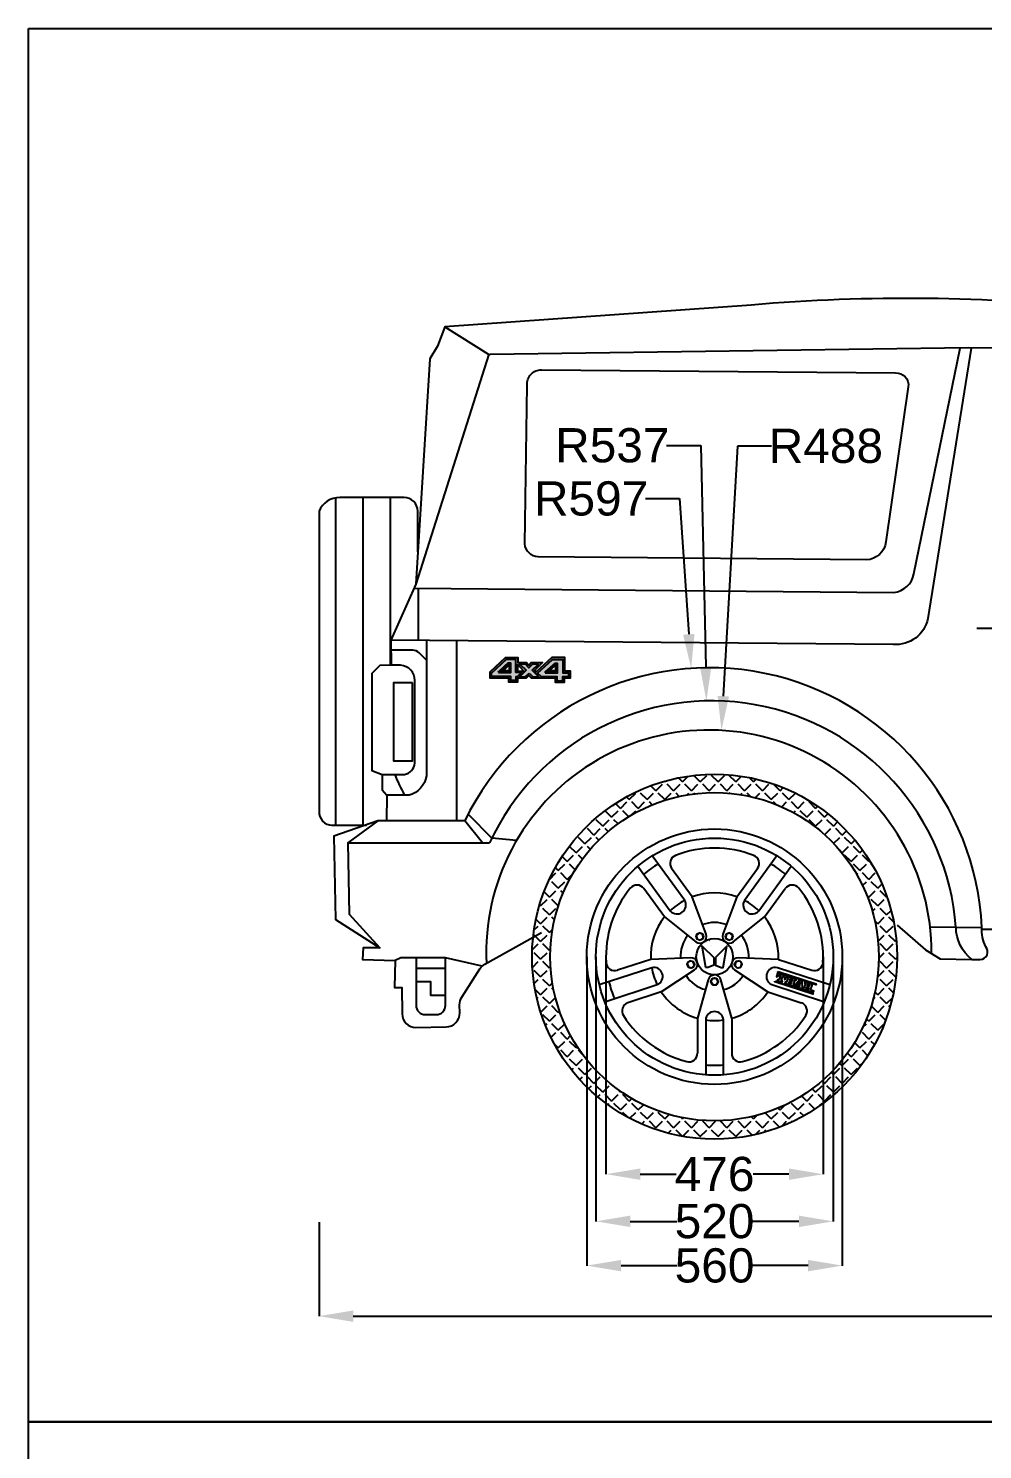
# Model space of a CAD drawing. Header units: millimetres. Extents: x 95227 to 123007, y 41076 to 56298.
# Drawn here: x 95227 to 97319, y 52792 to 55908 of the extents above; entities that cross this region are included whole.
import ezdxf

# ---------------------------------------------------------------- set-up
doc = ezdxf.new("R2010")
doc.units = ezdxf.units.MM
doc.header["$MEASUREMENT"] = 0
doc.layers.add('Dimensions', color=9, linetype='Continuous')
doc.layers.add('Zig Zag', color=7, linetype='ZIGZAG')
doc.styles.get("Standard").update_dxf_attribs({"font": 'arial.ttf'})
doc.linetypes.add('ZIGZAG', pattern='A,0.0001,-0.2,[131,ltypeshp.shx,S=0.2,R=0,X=-0.2,Y=0],-0.4,[131,ltypeshp.shx,S=0.2,R=180,X=0.2,Y=0],-0.2', length=0.8001)
doc.dimstyles.get("Standard").update_dxf_attribs({"dimtxt": 75, "dimasz": 75, "dimexe": 0.18, "dimexo": 0.0625, "dimgap": 0.09, "dimtad": 0, "dimtih": 1, "dimtoh": 1, "dimdec": 0, "dimzin": 0, "dimdsep": 46, "dimtxsty": 'Standard', "dimcen": 0.09, "dimadec": 0, "dimazin": 0, "dimtfac": 1, "dimtdec": 0, "dimtofl": 0, "dimtmove": 0, "dimatfit": 3, "dimfxl": 1, "dimtolj": 1, "dimtzin": 0, "dimarcsym": 0})

# ---------------------------------------------------------------- blocks, each defined once
blk = doc.blocks.new('*U3')
blk.add_circle((0, -3.3), 8)
blk.add_arc((0, -3.3), 14.6, 16.3739, 164.0888)
blk = doc.blocks.new('*U4')
at = {"color": 0, "linetype": 'ByBlock', "lineweight": -2, "transparency": 16777216}
for p, rotation in [((86446.1, 54757.7), 215.9999999999999), ((86506.5, 54757.7), 144), ((86427.5, 54700.3), 287.9999999999999), ((86525.1, 54700.3), 72)]:
    blk.add_blockref('*U3', p, dxfattribs=dict(at, rotation=rotation))
blk.add_blockref('*U3', (86476.3, 54664.8), dxfattribs=at)
blk = doc.blocks.new('*U5')
blk.add_lwpolyline([(8, 0), (4, 6.9), (-4, 6.9), (-8, 0), (-4, -6.9), (4, -6.9)], close=True)
blk = doc.blocks.new('*U6')
at = {"color": 0, "linetype": 'ByBlock', "lineweight": -2, "transparency": 16777216}
for p, rotation in [((86444.2, 54760.4), 215.9999999999999), ((86508.4, 54760.4), 144), ((86424.3, 54699.3), 287.9999999999999), ((86528.2, 54699.3), 71.99999999999996)]:
    blk.add_blockref('*U5', p, dxfattribs=dict(at, rotation=rotation))
blk.add_blockref('*U5', (86476.3, 54661.5), dxfattribs=at)
blk = doc.blocks.new('Thar Text')
h = blk.add_hatch(color=1)
h.dxf.hatch_style = 1
h.paths.add_polyline_path([(46.7, -3), (-34.6, 23.4), (-35.1, 21.7), (46.1, -4.7)])
h.paths.add_polyline_path([(-15.4, 11.2, -0.382894), (-13.9, 8.7), (-16.4, 1.4, -0.23712), (-17.9, 0.6), (-19.2, 0.6, 0.31703), (-19.4, 0.4), (-20, -1.3), (-10.7, -4.4), (-10.2, -2.9, 0.242247), (-10.7, -1.1, -0.339913), (-11, -0.2), (-10.4, 1.6, -0.265073), (-10.3, 1.7, -0.273396), (-5.9, 0.3, -0.277258), (-5.9, 0.1), (-6.5, -1.5, -0.294154), (-7.4, -2.3, 0.288317), (-8.7, -3.4), (-9.2, -4.9), (5.4, -9.6), (6, -7.6, -0.393076), (4.7, -5.4), (4.8, -5.1, -0.353837), (6, -4.5), (10.8, -6, -0.376101), (11.5, -7.4, -0.347638), (10.2, -8.3), (9, -8.3), (8.3, -10.5), (27.2, -16.6), (28, -13.9), (26.4, -13.4, -0.348559), (26, -12.8), (26.7, -10.7, -0.381602), (27.7, -10), (29.6, -10.6, -0.406679), (30.5, -12.6), (29.5, -15.8, 0.400639), (30.6, -17.9), (40.6, -21.1), (41.6, -18.3), (36.1, -16.5, -0.333412), (35.2, -15), (35.7, -13.1, 0.344418), (35.1, -11.1, 0.196792), (37.3, -9.2), (38.4, -6.2, 0.356185), (36.6, -3.6), (32, -2.1), (31.3, -4.1, 0.250677), (32, -5.5, -0.521072), (31.7, -7.7, -0.179004), (30.2, -7.8), (28.3, -7.1, -0.34931), (27.9, -6.3), (29.6, -1.4), (22.9, 0.8), (22.1, -1.6, -0.435565), (23.4, -3.7), (21.2, -10.5, -0.584703), (17.9, -10.3), (16.7, 1.7, 0.27519), (15.3, 3.2), (11.4, 4.5), (11.7, -3.1, -0.566637), (11.2, -3.6), (7.8, -2.5, -0.426032), (7.8, -1.8), (9.6, 0.4), (10.1, 2, 0.26241), (9.7, 3.6), (1.6, -5.4, -0.497213), (-1.2, -3.7), (1.2, 3.7, -0.471858), (3.7, 5.1), (4.3, 6.8), (-4.2, 9.6), (-4.9, 7.6, 0.376102), (-4, 6), (-4.7, 3.9, -0.251657), (-9.4, 5.4), (-9.1, 6.4, -0.401256), (-7, 8.1), (-6.3, 10.3), (-16.9, 13.7), (-26.6, 16.8), (-35.8, 19.8), (-38.1, 12.7), (-36.4, 12.1, -0.37191), (-31.2, 15.3, -0.585078), (-30.4, 13.7), (-32.6, 7, -0.316215), (-34.2, 6), (-35.5, 6.1, 0.351509), (-35.9, 5.8), (-36.5, 4.1), (-31, 2.4), (-25.6, 0.6), (-25, 2.3, 0.351509), (-25.2, 2.7), (-26.4, 3.4, -0.316215), (-27, 5.2), (-24.9, 11.9, -0.585078), (-23.3, 12.7, -0.37191), (-21, 7.1), (-19.3, 6.6), (-18.1, 10.1, -0.399434)])
h.paths.add_polyline_path([(40, -23.5), (-41.3, 2.9), (-41.8, 1.3), (39.4, -25.1)])
at = {"color": 1}
for points in [[(-41.3, 2.9), (40, -23.5), (39.4, -25.1), (-41.8, 1.3)], [(-34.6, 23.4), (46.7, -3), (46.1, -4.7), (-35.1, 21.7)]]:
    blk.add_lwpolyline(points, close=True, dxfattribs=at)
blk.add_lwpolyline([(-16.9, 13.7), (-26.6, 16.8), (-35.8, 19.8), (-38.1, 12.7), (-36.4, 12.1, -0.37191), (-31.2, 15.3, -0.585078), (-30.4, 13.7), (-32.6, 7, -0.316215), (-34.2, 6), (-35.5, 6.1, 0.351509), (-35.9, 5.8), (-36.5, 4.1), (-31, 2.4), (-25.6, 0.6), (-25, 2.3, 0.351509), (-25.2, 2.7), (-26.4, 3.4, -0.316215), (-27, 5.2), (-24.9, 11.9, -0.585078), (-23.3, 12.7, -0.37191), (-21, 7.1), (-19.3, 6.6), (-18.1, 10.1, -0.399434), (-15.4, 11.2, -0.382894), (-13.9, 8.7), (-16.4, 1.4, -0.23712), (-17.9, 0.6), (-19.2, 0.6, 0.31703), (-19.4, 0.4), (-20, -1.3), (-10.7, -4.4), (-10.2, -2.9, 0.242247), (-10.7, -1.1, -0.339913), (-11, -0.2), (-10.4, 1.6, -0.265073), (-10.3, 1.7, -0.273396), (-5.9, 0.3, -0.277258), (-5.9, 0.1), (-6.5, -1.5, -0.294154), (-7.4, -2.3, 0.288317), (-8.7, -3.4), (-9.2, -4.9), (5.4, -9.6), (6, -7.6, -0.393076), (4.7, -5.4), (4.8, -5.1, -0.353837), (6, -4.5), (10.8, -6, -0.376101), (11.5, -7.4, -0.347638), (10.2, -8.3), (9, -8.3), (8.3, -10.5), (27.2, -16.6), (28, -13.9), (26.4, -13.4, -0.348559), (26, -12.8), (26.7, -10.7, -0.381602), (27.7, -10), (29.6, -10.6, -0.406679), (30.5, -12.6), (29.5, -15.8, 0.400639), (30.6, -17.9), (40.6, -21.1), (41.6, -18.3), (36.1, -16.5, -0.333412), (35.2, -15), (35.7, -13.1, 0.344418), (35.1, -11.1, 0.196792), (37.3, -9.2), (38.4, -6.2, 0.356185), (36.6, -3.6), (32, -2.1), (31.3, -4.1, 0.250677), (32, -5.5, -0.521072), (31.7, -7.7, -0.179004), (30.2, -7.8), (28.3, -7.1, -0.34931), (27.9, -6.3), (29.6, -1.4), (22.9, 0.8), (22.1, -1.6, -0.435565), (23.4, -3.7), (21.2, -10.5, -0.584703), (17.9, -10.3), (16.7, 1.7, 0.27519), (15.3, 3.2), (11.4, 4.5), (11.7, -3.1, -0.58706), (11.2, -3.6), (7.8, -2.5, -0.426032), (7.8, -1.8), (9.6, 0.4), (10.1, 2, 0.26241), (9.7, 3.6), (1.6, -5.4, -0.497213), (-1.2, -3.7), (1.2, 3.7, -0.471858), (3.7, 5.1), (4.3, 6.8), (-4.2, 9.6), (-4.9, 7.6, 0.376102), (-4, 6), (-4.7, 3.9, -0.251657), (-9.4, 5.4), (-9.1, 6.4, -0.401256), (-7, 8.1), (-6.3, 10.3), (-16.9, 13.7)], format="xyb", dxfattribs=at)
blk = doc.blocks.new('Wheel')
h = blk.add_hatch()
h.set_pattern_fill('ANGLE', color=256, scale=100, angle=45)
h.set_pattern_definition([(45, (-86476.282, -54716.16), (-19.4454365, 19.4454365), [20, -7.5]), (135, (-86476.282, -54716.16), (-19.4454365, -19.4454365), [20, -7.5])])
h.paths.add_polyline_path([(0, 400), (0, 360, -0.414214), (360, 0), (400, 0, 0.414214)])
h.paths.add_polyline_path([(0, 400, 0.414214), (-400, 0), (-360, 0, -0.414214), (0, 360)])
h.paths.add_polyline_path([(-360, 0), (-400, 0, 0.414214), (0, -400), (0, -360, -0.414214)])
h.paths.add_polyline_path([(400, 0), (360, 0, -0.414214), (0, -360), (0, -400, 0.414214)])
for points in [[(-168.2, 198.3), (-97.1, 100.4, 0.916875), (-65.5, 123.4), (-136.6, 221.2)], [(136.6, 221.2), (65.5, 123.4, 0.916875), (97.1, 100.4), (168.2, 198.3)], [(-240.6, -98.7), (-125.5, -61.3, 0.916875), (-137.6, -24.2), (-252.6, -61.6)], [(252.6, -61.6), (137.6, -24.2, 0.916875), (125.5, -61.3), (240.6, -98.7)], [(19.5, -259.3), (19.5, -138.3, 0.916875), (-19.5, -138.3), (-19.5, -259.3)]]:
    blk.add_lwpolyline(points, format="xyb")
for points in [[(-48.9, 131.2), (-94.2, 193.4)], [(48.9, 131.2), (94.2, 193.4)], [(-109.6, 87.1), (-154.8, 149.3)], [(-18.4, 49.2), (-48.9, 131.2)], [(48.9, 131.2), (18.3, 49.1)], [(109.6, 87.1), (154.8, 149.3)], [(-109.6, 87.1), (-41, 32.6)], [(41.1, 32.7), (109.6, 87.1)], [(-1.9, -2), (-1.8, -18.5), (-14.1, -23.7), (-18.9, -23.7), (-27.1, 22.8), (-1.9, -2)], [(1.9, -2), (1.8, -18.5), (14.1, -23.7), (18.9, -23.7), (27, 22.8), (1.9, -2)], [(-139.9, -6), (-213, -29.8)], [(-52.5, -2.3), (-139.9, -6)], [(-116.7, -77.3), (-43.7, -29)], [(43.8, -29), (116.7, -77.3)], [(139.9, -6), (52.4, -2.3)], [(139.9, -6), (213, -29.8)], [(-14.1, -50.6), (-37.5, -134.9)], [(37.5, -134.9), (14, -50.5)], [(-116.7, -77.3), (-189.9, -101.1)], [(116.7, -77.3), (189.9, -101.1)], [(-37.5, -134.9), (-37.5, -211.8)], [(37.5, -134.9), (37.5, -211.8)]]:
    blk.add_lwpolyline(points)
for radius in [400, 360, 280, 260, 40]:
    blk.add_circle((0, 0), radius)
for centre, radius, start, end in [((-78.9, 204.5), 18.8, 111.1117, 216), ((0, 0), 238, 68.8883, 111.1117), ((78.9, 204.5), 18.8, 324, 68.8883), ((0, 0), 238, 121.3003, 130.6997), ((0, 0), 238, 49.3003, 58.6997), ((-170.1, 138.3), 18.8, 36, 140.8883), ((170.1, 138.3), 18.8, 39.1117, 144), ((0, 0), 238, 140.8883, 183.1117), ((0, 0), 140, 69.5368, 110.4632), ((0, 0), 238, 356.8883, 39.1117), ((0, 0), 140, 117.9935, 134.0065), ((0, 0), 140, 45.9935, 62.0065), ((0, 0), 140, 141.5368, 182.4632), ((0, 0), 75, 69.5368, 110.4632), ((0, 0), 140, 357.5368, 38.4632), ((0, 0), 75, 141.5368, 182.4632), ((0, 0), 75, 357.5368, 38.4632), ((-218.9, -11.9), 18.8, 183.1117, 288), ((0, 0), 140, 189.9935, 206.0065), ((218.9, -11.9), 18.8, 252, 356.8883), ((0, 0), 238, 193.3003, 202.6997), ((0, 0), 75, 213.5368, 254.4632), ((0, 0), 75, 285.5368, 326.4632), ((0, 0), 140, 213.5368, 254.4632), ((0, 0), 140, 285.5368, 326.4632), ((-184.1, -119), 18.8, 108, 212.8883), ((184.1, -119), 18.8, 327.1117, 72), ((0, 0), 238, 212.8883, 255.1117), ((0, 0), 140, 261.9935, 278.0065), ((0, 0), 238, 284.8883, 327.1117), ((-56.3, -211.8), 18.8, 255.1117, 0), ((56.3, -211.8), 18.8, 180, 284.8883), ((0, 0), 238, 265.3003, 274.6997)]:
    blk.add_arc(centre, radius, start, end)
for name in ['*U4', '*U6']:
    blk.add_blockref(name, (-86476.3, -54716.2))
at = {"color": 1, "xscale": 1.026477805229593, "yscale": 1.026477805229593, "zscale": 1.026477805229593}
blk.add_blockref('Thar Text', (174.7, -56.7), dxfattribs=at)
blk = doc.blocks.new('4x4')
h = blk.add_hatch(color=256)
h.dxf.hatch_style = 1
h.paths.add_polyline_path([(-11.6, 35.4), (-49.1, 35.4), (-49.1, 57.6), (-103.1, 57.6), (-171, -5.6), (-171, -32.6), (-88, -32.6), (-88, -50.8), (-50.1, -50.8), (-50.1, -32.6), (-12.1, -32.6), (-0.7, -21.2), (10.7, -32.6), (115.5, -32.6), (115.5, -51.6), (154.5, -51.6), (154.5, -32.6), (180.7, -32.6), (180.7, -0.7), (155.1, -0.7), (155.1, 58.6), (101, 58.6), (30.6, -5.7), (24, 0.9), (58.5, 35.4), (9.6, 35.4), (-1, 24.7)])
h.paths.add_polyline_path([(-58.9, -8.6), (-33.9, -8.6), (-52.4, -27.1), (-58.7, -27.1), (-58.7, -42.7), (-80, -42.7), (-80, -25.1), (-165.4, -25.1), (-165.4, -10.9), (-99.5, 50.6), (-58.9, 49.7)], flags=0)
h.paths.add_polyline_path([(-50, 28), (-23, -1.7), (-50, -1.7)], flags=16)
h.paths.add_polyline_path([(-39.9, 28.4), (-15.8, 28.4), (-0.4, 13), (14.8, 28), (39.3, 27.3), (13, 1.6), (42.4, -27.1), (15.9, -27.1), (0.1, -11.1), (-16.4, -27.1), (-41.8, -27.1), (-13.1, 1.6)], flags=16)
h.paths.add_polyline_path([(-87.9, -1), (-108.9, -1, -0.668179), (-110.4, 2.6), (-91.6, 21.5), (-87.9, 21.5)], flags=0)
h.paths.add_polyline_path([(36.4, -10.8), (103.2, 48.7), (147.4, 48.7), (147.4, -9.8), (173.1, -9.8), (173.1, -27.1), (146.5, -27.1), (146.5, -46.1), (123.8, -46.1), (123.8, -27.1), (54.5, -27.1)], flags=16)
h.paths.add_polyline_path([(70.7, -5.4), (112.6, 30.9), (125.3, 30.9), (125.3, -9.8), (70.7, -9.8)], flags=0)
h.paths.add_polyline_path([(91.2, 2.3), (112.8, 21.5), (116.4, 21.5), (116.4, -1), (92.4, -1, -0.689435)], flags=0)
h.paths.add_polyline_path([(-58.9, 49.7), (-99.5, 50.6), (-165.4, -10.9), (-165.4, -25.1), (-80, -25.1), (-80, -42.7), (-58.7, -42.7), (-58.7, -27.1), (-52.4, -27.1), (-33.9, -8.6), (-58.9, -8.6)], flags=16)
h.paths.add_polyline_path([(125.3, 30.9), (112.6, 30.9), (70.7, -5.4), (70.7, -9.8), (125.3, -9.8)], flags=0)
h = blk.add_hatch(color=1)
h.dxf.hatch_style = 1
h.paths.add_polyline_path([(-80, -25.1), (-80, -42.7), (-58.7, -42.7), (-58.7, -27.1), (-52.4, -27.1), (-33.9, -8.6), (-58.9, -8.6), (-58.9, 49.7), (-99.5, 50.6), (-165.4, -10.9), (-165.4, -25.1)])
h.paths.add_polyline_path([(-134.3, -8.5), (-134.3, -4.6), (-93.2, 32.2), (-79.8, 32.2), (-79.8, -8.5)], flags=16)
h.paths.add_polyline_path([(-110.4, 2.6), (-91.6, 21.5), (-87.9, 21.5), (-87.9, -1), (-108.9, -1, -0.668179)], flags=0)
h.paths.add_polyline_path([(15.9, -27.1), (42.4, -27.1), (13, 1.6), (39.3, 27.3), (14.8, 28), (-0.4, 13), (-15.8, 28.4), (-39.9, 28.4), (-13.1, 1.6), (-41.8, -27.1), (-16.4, -27.1), (0.1, -11.1)])
h.paths.add_polyline_path([(54.5, -27.1), (123.8, -27.1), (123.8, -46.1), (146.5, -46.1), (146.5, -27.1), (173.1, -27.1), (173.1, -9.8), (147.4, -9.8), (147.4, 48.7), (103.2, 48.7), (36.4, -10.8)])
h.paths.add_polyline_path([(70.7, -9.8), (70.7, -5.4), (112.6, 30.9), (125.3, 30.9), (125.3, -9.8)], flags=16)
h.paths.add_polyline_path([(91.2, 2.3), (112.8, 21.5), (116.4, 21.5), (116.4, -1), (92.4, -1, -0.689435)], flags=0)
h = blk.add_hatch()
h.set_pattern_fill('ANSI31', color=256)
h.set_pattern_definition([(45, (-93948.88244, -52945.88698), (-0.08838834765, 0.08838834765), [])])
h.paths.add_polyline_path([(-79.8, -8.5), (-79.8, 32.2), (-93.2, 32.2), (-134.3, -4.6), (-134.3, -8.5)])
h.paths.add_polyline_path([(-110.4, 2.6), (-91.6, 21.5), (-87.9, 21.5), (-87.9, -1), (-108.9, -1, -0.668179)], flags=16)
h.paths.add_polyline_path([(125.3, -9.8), (125.3, 30.9), (112.6, 30.9), (70.7, -5.4), (70.7, -9.8)])
h.paths.add_polyline_path([(91.2, 2.3), (112.8, 21.5), (116.4, 21.5), (116.4, -1), (92.4, -1, -0.689435)], flags=16)
at = {"color": 1}
for points in [[(-171, -5.6), (-103.1, 57.6), (-49.1, 57.6), (-49.1, 35.4), (-11.6, 35.4), (-1, 24.7), (9.6, 35.4), (58.5, 35.4), (24, 0.9), (30.6, -5.7), (101, 58.6), (155.1, 58.6), (155.1, -0.7), (180.7, -0.7), (180.7, -32.6), (154.5, -32.6), (154.5, -51.6), (115.5, -51.6), (115.5, -32.6), (10.7, -32.6), (-0.7, -21.2), (-12.1, -32.6), (-50.1, -32.6), (-50.1, -50.8), (-88, -50.8), (-88, -32.6), (-171, -32.6)], [(-50, 28), (-50, -1.7), (-23, -1.7)], [(0.1, -11.1), (15.9, -27.1), (42.4, -27.1), (13, 1.6), (39.3, 27.3), (14.8, 28), (-0.4, 13), (-15.8, 28.4), (-39.9, 28.4), (-13.1, 1.6), (-41.8, -27.1), (-16.4, -27.1)], [(54.5, -27.1), (36.4, -10.8), (103.2, 48.7), (147.4, 48.7), (147.4, -9.8), (173.1, -9.8), (173.1, -27.1), (146.5, -27.1), (146.5, -46.1), (123.8, -46.1), (123.8, -27.1)]]:
    blk.add_lwpolyline(points, close=True, dxfattribs=at)
for points in [[(-52.4, -27.1), (-58.7, -27.1), (-58.7, -42.7), (-80, -42.7), (-80, -25.1), (-165.4, -25.1), (-165.4, -10.9), (-99.5, 50.6), (-58.9, 49.7), (-58.9, -8.6)], [(-134.3, -8.5), (-79.8, -8.5), (-79.8, 32.2), (-93.2, 32.2), (-134.3, -4.6), (-134.3, -8.5)], [(70.7, -9.8), (125.3, -9.8), (125.3, 30.9), (112.6, 30.9), (70.7, -5.4), (70.7, -9.8)], [(-52.4, -27.1), (-33.9, -8.6), (-58.9, -8.6)]]:
    blk.add_lwpolyline(points, dxfattribs=at)
for points in [[(-87.9, 21.7), (-87.9, -1), (-108.9, -1, -0.668179), (-110.4, 2.6), (-91.6, 21.5), (-87.9, 21.5)], [(116.4, 21.7), (116.4, -1), (92.4, -1, -0.689435), (91.2, 2.3), (112.8, 21.5), (116.4, 21.5)]]:
    blk.add_lwpolyline(points, format="xyb", dxfattribs=at)
blk = doc.blocks.new('*D16')
at = {"layer": 'Defpoints', "color": 0, "transparency": 16777216}
for p in [(96493.1, 53872.7), (96969.1, 53872.7), (96969.1, 53395.8)]:
    blk.add_point(p, dxfattribs=at)
at = {"layer": 'Dimensions', "color": 0, "lineweight": -2, "transparency": 16777216}
for p, q in [((96493.1, 53872.6), (96493.1, 53395.6)), ((96969.1, 53872.6), (96969.1, 53395.6)), ((96568.1, 53395.8), (96646.7, 53395.8)), ((96894.1, 53395.8), (96815.5, 53395.8))]:
    blk.add_line(p, q, dxfattribs=at)
at = {"layer": 'Dimensions', "color": 0, "transparency": 16777216}
for points in [[(96568.1, 53408.3), (96568.1, 53383.3), (96493.1, 53395.8)], [(96894.1, 53408.3), (96894.1, 53383.3), (96969.1, 53395.8)]]:
    blk.add_solid(points, dxfattribs=at)
at = {"layer": 'Dimensions', "color": 0, "transparency": 16777216, "insert": (96731.1, 53395.8), "char_height": 75, "attachment_point": 5}
blk.add_mtext('\\A1;476', dxfattribs=at)
blk = doc.blocks.new('*D17')
at = {"layer": 'Defpoints', "color": 0, "transparency": 16777216}
for p in [(96471.1, 53872.7), (96991.1, 53872.7), (96991.1, 53292.4)]:
    blk.add_point(p, dxfattribs=at)
at = {"layer": 'Dimensions', "color": 0, "lineweight": -2, "transparency": 16777216}
for p, q in [((96471.1, 53872.6), (96471.1, 53292.3)), ((96991.1, 53872.6), (96991.1, 53292.3)), ((96546.1, 53292.4), (96648.3, 53292.4)), ((96916.1, 53292.4), (96813.9, 53292.4))]:
    blk.add_line(p, q, dxfattribs=at)
at = {"layer": 'Dimensions', "color": 0, "transparency": 16777216}
for points in [[(96546.1, 53304.9), (96546.1, 53279.9), (96471.1, 53292.4)], [(96916.1, 53304.9), (96916.1, 53279.9), (96991.1, 53292.4)]]:
    blk.add_solid(points, dxfattribs=at)
at = {"layer": 'Dimensions', "color": 0, "transparency": 16777216, "insert": (96731.1, 53292.4), "char_height": 75, "attachment_point": 5}
blk.add_mtext('\\A1;520', dxfattribs=at)
blk = doc.blocks.new('*D18')
at = {"layer": 'Defpoints', "color": 0, "transparency": 16777216}
for p in [(96451.1, 53872.7), (97011.1, 53872.7), (97011.1, 53195.3)]:
    blk.add_point(p, dxfattribs=at)
at = {"layer": 'Dimensions', "color": 0, "lineweight": -2, "transparency": 16777216}
for p, q in [((96451.1, 53872.6), (96451.1, 53195.1)), ((97011.1, 53872.6), (97011.1, 53195.1)), ((96526.1, 53195.3), (96648.3, 53195.3)), ((96936.1, 53195.3), (96813.9, 53195.3))]:
    blk.add_line(p, q, dxfattribs=at)
at = {"layer": 'Dimensions', "color": 0, "transparency": 16777216}
for points in [[(96526.1, 53207.8), (96526.1, 53182.8), (96451.1, 53195.3)], [(96936.1, 53207.8), (96936.1, 53182.8), (97011.1, 53195.3)]]:
    blk.add_solid(points, dxfattribs=at)
at = {"layer": 'Dimensions', "color": 0, "transparency": 16777216, "insert": (96731.1, 53195.3), "char_height": 75, "attachment_point": 5}
blk.add_mtext('\\A1;560', dxfattribs=at)
blk = doc.blocks.new('*D25')
at = {"layer": 'Defpoints', "color": 0, "transparency": 16777216}
for p in [(95864.3, 53290.3), (99849.3, 53290.3), (99849.3, 53084.5)]:
    blk.add_point(p, dxfattribs=at)
at = {"layer": 'Dimensions', "color": 0, "lineweight": -2, "transparency": 16777216}
for p, q in [((95864.3, 53290.3), (95864.3, 53084.3)), ((99849.3, 53290.3), (99849.3, 53084.3)), ((95939.3, 53084.5), (97744.4, 53084.5)), ((99774.3, 53084.5), (97969.1, 53084.5))]:
    blk.add_line(p, q, dxfattribs=at)
at = {"layer": 'Dimensions', "color": 0, "transparency": 16777216}
for points in [[(95939.3, 53097), (95939.3, 53072), (95864.3, 53084.5)], [(99774.3, 53097), (99774.3, 53072), (99849.3, 53084.5)]]:
    blk.add_solid(points, dxfattribs=at)
at = {"layer": 'Dimensions', "color": 0, "transparency": 16777216, "insert": (97856.8, 53084.5), "char_height": 75, "attachment_point": 5}
blk.add_mtext('\\A1;3985', dxfattribs=at)
blk = doc.blocks.new('*D73')
at = {"layer": 'Defpoints', "color": 0, "transparency": 16777216}
for p in [(96679.8, 54504.8), (96720.4, 53908.8)]:
    blk.add_point(p, dxfattribs=at)
at = {"layer": 'Dimensions', "color": 0, "lineweight": -2, "transparency": 16777216}
for p, q in [((96579.4, 54877), (96654.4, 54877)), ((96654.4, 54877), (96674.7, 54579.7)), ((96720.3, 53908.8), (96720.5, 53908.8)), ((96720.4, 53908.7), (96720.4, 53908.9))]:
    blk.add_line(p, q, dxfattribs=at)
at = {"layer": 'Dimensions', "color": 0, "transparency": 16777216}
blk.add_solid([(96687.1, 54580.5), (96662.2, 54578.8), (96679.8, 54504.8)], dxfattribs=at)
at = {"layer": 'Dimensions', "color": 0, "transparency": 16777216, "insert": (96460.5, 54877), "char_height": 75, "attachment_point": 5}
blk.add_mtext('\\A1;R597', dxfattribs=at)
blk = doc.blocks.new('*D74')
at = {"layer": 'Defpoints', "color": 0, "transparency": 16777216}
for p in [(96713.2, 54433.5), (96725.1, 53897)]:
    blk.add_point(p, dxfattribs=at)
at = {"layer": 'Dimensions', "color": 0, "lineweight": -2, "transparency": 16777216}
for p, q in [((96625.8, 54993.6), (96700.8, 54993.6)), ((96700.8, 54993.6), (96711.6, 54508.5)), ((96725.1, 53896.9), (96725.1, 53897.1)), ((96725.1, 53897), (96725.2, 53897))]:
    blk.add_line(p, q, dxfattribs=at)
at = {"layer": 'Dimensions', "color": 0, "transparency": 16777216}
blk.add_solid([(96724.1, 54508.8), (96699.1, 54508.2), (96713.2, 54433.5)], dxfattribs=at)
at = {"layer": 'Dimensions', "color": 0, "transparency": 16777216, "insert": (96507, 54993.6), "char_height": 75, "attachment_point": 5}
blk.add_mtext('\\A1;R537', dxfattribs=at)
blk = doc.blocks.new('*D75')
at = {"layer": 'Defpoints', "color": 0, "transparency": 16777216}
for p in [(96746.1, 54369), (96718.7, 53881.6)]:
    blk.add_point(p, dxfattribs=at)
at = {"layer": 'Dimensions', "color": 0, "lineweight": -2, "transparency": 16777216}
for p, q in [((96781.1, 54992.4), (96750.3, 54443.8)), ((96856.1, 54992.4), (96781.1, 54992.4)), ((96718.6, 53881.6), (96718.8, 53881.6)), ((96718.7, 53881.5), (96718.7, 53881.7))]:
    blk.add_line(p, q, dxfattribs=at)
at = {"layer": 'Dimensions', "color": 0, "transparency": 16777216}
blk.add_solid([(96737.8, 54444.5), (96762.8, 54443.1), (96746.1, 54369)], dxfattribs=at)
at = {"layer": 'Dimensions', "color": 0, "transparency": 16777216, "insert": (96975.1, 54992.4), "char_height": 75, "attachment_point": 5}
blk.add_mtext('\\A1;R488', dxfattribs=at)
blk = doc.blocks.new('*D76')
at = {"layer": 'Defpoints', "color": 0, "transparency": 16777216}
for p in [(97624, 54592.6), (97455.7, 54506.1), (97624, 54506.1)]:
    blk.add_point(p, dxfattribs=at)
at = {"layer": 'Dimensions', "color": 0, "lineweight": -2, "transparency": 16777216}
for p, q in [((97380.7, 54592.6), (97305.7, 54592.6)), ((97455.7, 54506.1), (97455.7, 54592.8)), ((97624, 54506.1), (97624, 54592.8)), ((97699, 54592.6), (97774, 54592.6))]:
    blk.add_line(p, q, dxfattribs=at)
at = {"layer": 'Dimensions', "color": 0, "transparency": 16777216}
for points in [[(97380.7, 54605.1), (97380.7, 54580.1), (97455.7, 54592.6)], [(97699, 54605.1), (97699, 54580.1), (97624, 54592.6)]]:
    blk.add_solid(points, dxfattribs=at)
at = {"layer": 'Dimensions', "color": 0, "transparency": 16777216, "insert": (97539.9, 54592.6), "char_height": 75, "attachment_point": 5}
blk.add_mtext('\\A1;168', dxfattribs=at)

msp = doc.modelspace()

# ---------------------------------------------------------------- linework, layer by layer
at = {"color": 0}
for points in [[(97581.6, 55293.1, 0.048358), (96811.5, 55301.5), (96139.7, 55253.7), (96123.6, 55211.3), (96107.1, 55183.4), (96076.4, 54689.4), (96021.3, 54566.8), (96022.1, 54511.9), (95997.7, 54511.5), (95979.9, 54493.4), (95980, 54280.7), (96002.2, 54272), (96002.2, 54238.6), (96012.4, 54227), (96011.9, 54170.5)], [(97293.7, 55207.3), (97198.7, 54614.5, -0.378412), (97122.7, 54557.2), (96021.3, 54566.8)], [(96072.3, 54680.4), (97124.1, 54671.2, 0.320338), (97168.1, 54712.3), (97269.7, 55207.1)], [(97063.9, 54742.6), (96344.5, 54749.1, -0.376749), (96315.1, 54777.9), (96320.5, 55125.7, -0.455719), (96351.9, 55159.2), (97127.4, 55152.8, -0.472749), (97155.8, 55122.2), (97106.8, 54782.4, -0.357447), (97063.9, 54742.6)], [(96099.6, 54566.1), (96099.6, 54268.9, -0.292648), (96061.4, 54226.6), (96012.4, 54227)], [(96099.6, 54522.9), (96083.7, 54538.9, 0.198912), (96069.6, 54544.7), (96021.6, 54544.7)], [(96002.2, 54272), (96051.4, 54272, 0.321232), (96074.3, 54296.9), (96074.3, 54478.2, 0.389019), (96043, 54511.9), (96022.1, 54511.9)], [(96029.9, 54272, 0.018919), (96051, 54227.3)], [(95993.2, 54170.5), (95927.1, 54122), (95930, 53965.9), (95997.6, 53892.4), (95960.5, 53892.1), (95959.6, 53866.7), (96031.2, 53864.2), (96029.6, 53805.4), (96045.8, 53805), (96046.1, 53747.5, 0.417683), (96076.6, 53717.7), (96143, 53718.9, 0.414214), (96172.5, 53749.4), (96172.2, 53767.1, -0.14824), (96176.9, 53783.9), (96216.9, 53846.1, -0.1219), (96227.4, 53856), (96351.4, 53926)], [(97131.7, 53941.6), (97193.2, 53887.8), (97225.7, 53868.3), (97295.2, 53866.6), (97313.4, 53866.3, 0.621937), (97325.6, 53894.5, -0.144193), (97317.2, 53936.9)], [(97295.2, 53866.6, -0.228452), (97260.3, 53937.6)]]:
    msp.add_lwpolyline(points, format="xyb", dxfattribs=at)
for points in [[(96139.7, 55253.7), (96233.8, 55194.7)], [(97354.7, 55207), (97287.7, 55207.4), (96239.3, 55193.1)], [(96081.3, 54680.3), (96081.3, 54566.3)], [(96165.4, 54565.6), (96165.4, 54170.5)], [(95993.2, 54170.5), (95896.8, 54137), (95900.2, 53954), (95997.6, 53892.4)], [(96183.4, 54170.5), (95993.2, 54170.5)], [(96222.3, 54122), (96183.4, 54170.5)], [(96190.9, 54185.4), (96242.9, 54132.5)], [(96297.2, 54127.7), (96242.9, 54132.5)], [(95927.1, 54122), (96237.9, 54122)], [(97203.5, 53938.2), (97317.2, 53936.9)], [(98580.6, 53932.3), (97316.9, 53932.3)], [(96221.6, 53851.7), (96141.3, 53870.4), (96043.1, 53870.4), (96031.2, 53864.2)], [(96141.3, 53846.7), (96076.7, 53846.7)], [(96141.3, 53787.9), (96109, 53787.9), (96109, 53817.5), (96076.7, 53817.5)]]:
    msp.add_lwpolyline(points, dxfattribs=at)
msp.add_lwpolyline([(96236.5, 55193.5), (96076.4, 54689.4)])
msp.add_lwpolyline([(96080.4, 54760.5), (96080.4, 54849.6, 0.414214), (96050.4, 54879.6), (95909.4, 54879.6, 0.311903), (95864.3, 54849.6), (95864.3, 54191.1, 0.419026), (95892.4, 54161.1), (95968.5, 54161.1)], format="xyb")
msp.add_lwpolyline([(96069.3, 54473.2), (96027.2, 54473.2), (96027.2, 54301.9), (96069.3, 54301.9)], close=True, dxfattribs=at)
msp.add_lwpolyline([(96121.3, 53745.8, 0.414214), (96141.3, 53765.8), (96141.3, 53870.4), (96076.7, 53870.4), (96076.7, 53765.8, 0.414214), (96096.7, 53745.8)], format="xyb", close=True, dxfattribs=at)
for centre, radius, start, end in [((96239.2, 55203.1), 10, 237.9182, 270.7775), ((96720.4, 53908.8), 597.4, 2.6953, 154.0268), ((96725.1, 53897), 536.7, 4.3369, 155.2155), ((96718.7, 53881.6), 488.1, 359.7677, 182.7634)]:
    msp.add_arc(centre, radius, start, end, dxfattribs=at)
at = {"layer": 'Dimensions', "color": 0}
for points in [[(95227.1, 55908.1), (100192.8, 55908.1), (100192.8, 52853.1), (95227.1, 52853.1)], [(95227.1, 52853.1), (100192.8, 52853.1), (100192.8, 49798.1), (95227.1, 49798.1)]]:
    msp.add_lwpolyline(points, close=True, dxfattribs=at)
at = {"layer": 'Zig Zag', "ltscale": 3}
for points in [[(95900.4, 54879.6), (95900.4, 54161.1)], [(95960.4, 54879.6), (95960.4, 54161.1)], [(96020.4, 54879.6), (96020.4, 54511.9)]]:
    msp.add_lwpolyline(points, dxfattribs=at)

# ---------------------------------------------------------------- block references
at = {"color": 1, "xscale": 0.5, "yscale": 0.5, "zscale": 0.5}
msp.add_blockref('4x4', (96324.5, 54499.9), dxfattribs=at)
at = {"color": 0}
msp.add_blockref('Wheel', (96731.1, 53872.7), dxfattribs=at)

# ---------------------------------------------------------------- dimensions: what is measured, and where the dimension line sits
at = {"layer": 'Dimensions', "color": 8}
for center, mpoint, picture, middle in [((96725.1, 53897), (96713.2, 54433.5), '*D74', (96507, 54993.6)), ((96718.7, 53881.6), (96746.1, 54369), '*D75', (96975.1, 54992.4)), ((96720.4, 53908.8), (96679.8, 54504.8), '*D73', (96460.5, 54877))]:
    dim = msp.add_radius_dim(center=center, mpoint=mpoint, dimstyle='Standard', dxfattribs=at)
    dim.commit()
    dim.dimension.update_dxf_attribs({"geometry": picture, "text_midpoint": middle, "dimtype": 164})
for p1, p2, distance, picture, middle in [((97455.7, 54506.1), (97624, 54506.1), 86.6, '*D76', (97539.9, 54592.6)), ((96451.1, 53872.7), (97011.1, 53872.7), -677.4, '*D18', (96731.1, 53195.3)), ((96471.1, 53872.7), (96991.1, 53872.7), -580.3, '*D17', (96731.1, 53292.4)), ((96493.1, 53872.7), (96969.1, 53872.7), -476.9, '*D16', (96731.1, 53395.8))]:
    dim = msp.add_aligned_dim(p1=p1, p2=p2, distance=distance, dimstyle='Standard', dxfattribs=at)
    dim.commit()
    dim.dimension.update_dxf_attribs({"geometry": picture, "text_midpoint": middle})
dim = msp.add_linear_dim(base=(99849.3, 53084.5), p1=(95864.3, 53290.3), p2=(99849.3, 53290.3), angle=0, dimstyle='Standard', dxfattribs=at)
dim.commit()
dim.dimension.update_dxf_attribs({"geometry": '*D25', "text_midpoint": (97856.8, 53084.5), "dimtype": 161})

doc.saveas('drawing.dxf')
